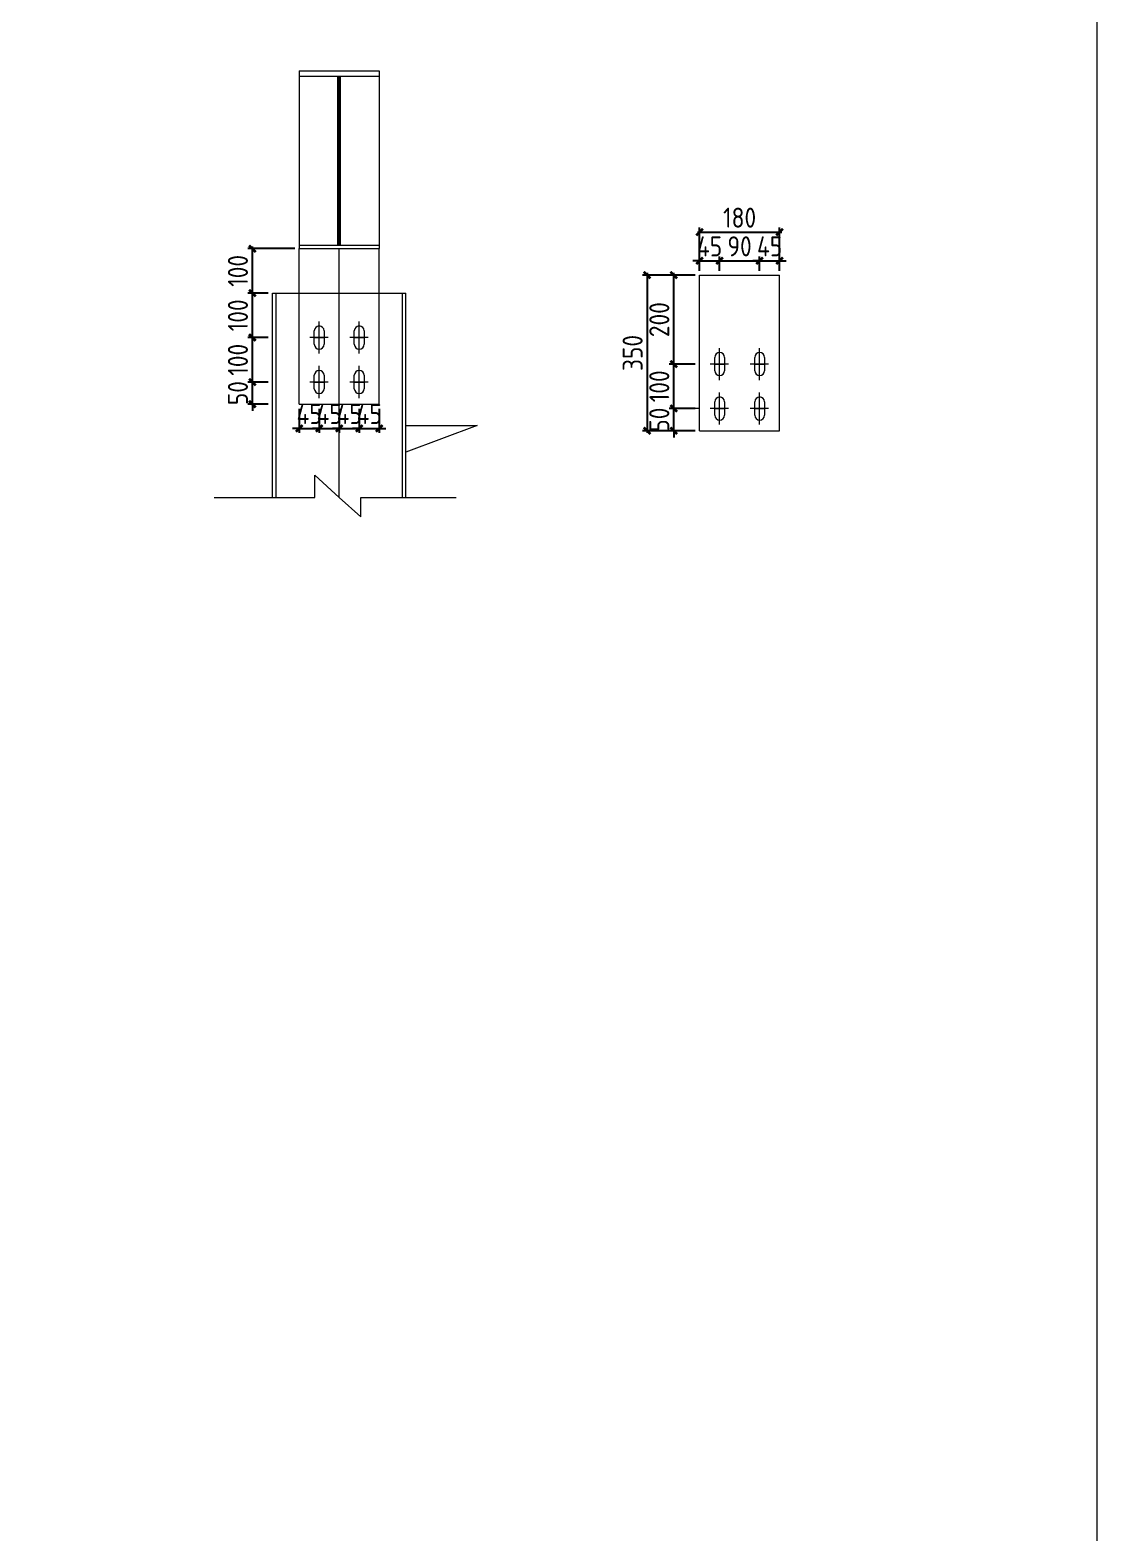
# Model space of a CAD drawing. Extents: x 485428 to 797698, y 56414 to 211814.
# Drawn here: x 699240 to 704038, y 148169 to 154931 of the extents above; entities that cross this region are included whole.
import ezdxf

# ---------------------------------------------------------------- set-up
doc = ezdxf.new("R2010")
doc.units = 0
doc.header["$LTSCALE"] = 1000
doc.header["$MEASUREMENT"] = 0
doc.styles.get("Standard").update_dxf_attribs({"font": 'gbenor.shx', "bigfont": 'gbcbig.shx'})
doc.dimstyles.get("Standard").update_dxf_attribs({"dimscale": 100, "dimtxt": 2, "dimasz": 0.4, "dimexe": 0.5, "dimexo": 1, "dimgap": 0.5, "dimtad": 1, "dimdec": 0, "dimzin": 0, "dimdsep": 46, "dimtxsty": 'Standard', "dimblk": 'ARCHTICK', "dimcen": 0.09, "dimadec": 0, "dimazin": 0, "dimtfac": 1, "dimtdec": 0, "dimtix": 1, "dimtmove": 2, "dimatfit": 3, "dimfxl": 1, "dimtolj": 1, "dimtzin": 0, "dimarcsym": 0})

# ---------------------------------------------------------------- blocks, each defined once
blk = doc.blocks.new('_ArchTick')
at = {"color": 0, "linetype": 'ByBlock', "const_width": 0.4}
blk.add_lwpolyline([(-0.5, -0.5), (0.5, 0.5)], dxfattribs=at)
blk = doc.blocks.new('*D1016')
at = {"color": 3, "lineweight": -2}
for p, q in [((700239.9, 153347.3), (700239.9, 153377.3)), ((700310.4, 153347.3), (700219.9, 153347.3)), ((700239.9, 153247.3), (700239.9, 153347.3)), ((700310.4, 153247.3), (700219.9, 153247.3)), ((700239.9, 153247.3), (700239.9, 153217.3))]:
    blk.add_line(p, q, dxfattribs=at)
at = {"layer": 'Defpoints', "color": 0}
for p in [(700239.9, 153347.3), (700330.4, 153347.3), (700330.4, 153247.3)]:
    blk.add_point(p, dxfattribs=at)
at = {"color": 3, "lineweight": -2, "xscale": 30, "yscale": 30, "zscale": 30}
for p, rotation in [((700239.9, 153347.3), 270), ((700239.9, 153247.3), 90)]:
    blk.add_blockref('_ArchTick', p, dxfattribs=dict(at, rotation=rotation))
at = {"color": 0, "lineweight": 15, "insert": (700174.9, 153297.3), "char_height": 90, "attachment_point": 5, "rotation": 90}
blk.add_mtext('\\A1;50', dxfattribs=at)
blk = doc.blocks.new('*D1017')
at = {"color": 3, "lineweight": -2}
for p, q in [((700239.9, 153337.3), (700239.9, 153557.3)), ((700310.4, 153547.3), (700219.9, 153547.3)), ((700310.4, 153347.3), (700219.9, 153347.3))]:
    blk.add_line(p, q, dxfattribs=at)
at = {"layer": 'Defpoints', "color": 0}
for p in [(700239.9, 153547.3), (700330.4, 153547.3), (700330.4, 153347.3)]:
    blk.add_point(p, dxfattribs=at)
at = {"color": 3, "lineweight": -2, "xscale": 30, "yscale": 30, "zscale": 30}
for p, rotation in [((700239.9, 153547.3), 90), ((700239.9, 153347.3), 270)]:
    blk.add_blockref('_ArchTick', p, dxfattribs=dict(at, rotation=rotation))
at = {"color": 0, "lineweight": 15, "insert": (700174.9, 153447.3), "char_height": 90, "attachment_point": 5, "rotation": 90}
blk.add_mtext('\\A1;100', dxfattribs=at)
blk = doc.blocks.new('*D1018')
at = {"color": 3, "lineweight": -2}
for p, q in [((700310.4, 153747.3), (700219.9, 153747.3)), ((700239.9, 153537.3), (700239.9, 153757.3)), ((700310.4, 153547.3), (700219.9, 153547.3))]:
    blk.add_line(p, q, dxfattribs=at)
at = {"layer": 'Defpoints', "color": 0}
for p in [(700239.9, 153747.3), (700330.4, 153747.3), (700330.4, 153547.3)]:
    blk.add_point(p, dxfattribs=at)
at = {"color": 3, "lineweight": -2, "xscale": 30, "yscale": 30, "zscale": 30}
for p, rotation in [((700239.9, 153747.3), 90), ((700239.9, 153547.3), 270)]:
    blk.add_blockref('_ArchTick', p, dxfattribs=dict(at, rotation=rotation))
at = {"color": 0, "lineweight": 15, "insert": (700174.9, 153647.3), "char_height": 90, "attachment_point": 5, "rotation": 90}
blk.add_mtext('\\A1;100', dxfattribs=at)
blk = doc.blocks.new('*D1019')
at = {"color": 3, "lineweight": -2}
for p, q in [((700430.4, 153947.3), (700219.9, 153947.3)), ((700239.9, 153737.3), (700239.9, 153957.3)), ((700310.4, 153747.3), (700219.9, 153747.3))]:
    blk.add_line(p, q, dxfattribs=at)
at = {"layer": 'Defpoints', "color": 0}
for p in [(700239.9, 153947.3), (700450.4, 153947.3), (700330.4, 153747.3)]:
    blk.add_point(p, dxfattribs=at)
at = {"color": 3, "lineweight": -2, "xscale": 30, "yscale": 30, "zscale": 30}
for p, rotation in [((700239.9, 153947.3), 90), ((700239.9, 153747.3), 270)]:
    blk.add_blockref('_ArchTick', p, dxfattribs=dict(at, rotation=rotation))
at = {"color": 0, "lineweight": 15, "insert": (700174.9, 153847.3), "char_height": 90, "attachment_point": 5, "rotation": 90}
blk.add_mtext('\\A1;100', dxfattribs=at)
blk = doc.blocks.new('*D1020')
at = {"color": 3, "lineweight": -2}
for p, q in [((700450.4, 153227.3), (700450.4, 153118.3)), ((700540.4, 153227.3), (700540.4, 153118.3)), ((700450.4, 153138.3), (700420.4, 153138.3)), ((700450.4, 153138.3), (700540.4, 153138.3)), ((700540.4, 153138.3), (700570.4, 153138.3))]:
    blk.add_line(p, q, dxfattribs=at)
at = {"layer": 'Defpoints', "color": 0}
for p in [(700450.4, 153247.3), (700540.4, 153247.3), (700540.4, 153138.3)]:
    blk.add_point(p, dxfattribs=at)
at = {"color": 3, "lineweight": -2, "xscale": 30, "yscale": 30, "zscale": 30}
blk.add_blockref('_ArchTick', (700450.4, 153138.3), dxfattribs=at)
at = {"color": 3, "lineweight": -2, "xscale": 30, "yscale": 30, "zscale": 30, "rotation": 180}
blk.add_blockref('_ArchTick', (700540.4, 153138.3), dxfattribs=at)
at = {"color": 0, "lineweight": 15, "insert": (700495.4, 153203.3), "char_height": 90, "attachment_point": 5}
blk.add_mtext('\\A1;45', dxfattribs=at)
blk = doc.blocks.new('*D1021')
at = {"color": 3, "lineweight": -2}
for p, q in [((700540.4, 153227.3), (700540.4, 153118.3)), ((700630.4, 153227.3), (700630.4, 153118.3)), ((700540.4, 153138.3), (700510.4, 153138.3)), ((700540.4, 153138.3), (700630.4, 153138.3)), ((700630.4, 153138.3), (700660.4, 153138.3))]:
    blk.add_line(p, q, dxfattribs=at)
at = {"layer": 'Defpoints', "color": 0}
for p in [(700540.4, 153247.3), (700630.4, 153247.3), (700630.4, 153138.3)]:
    blk.add_point(p, dxfattribs=at)
at = {"color": 3, "lineweight": -2, "xscale": 30, "yscale": 30, "zscale": 30}
blk.add_blockref('_ArchTick', (700540.4, 153138.3), dxfattribs=at)
at = {"color": 3, "lineweight": -2, "xscale": 30, "yscale": 30, "zscale": 30, "rotation": 180}
blk.add_blockref('_ArchTick', (700630.4, 153138.3), dxfattribs=at)
at = {"color": 0, "lineweight": 15, "insert": (700585.4, 153203.3), "char_height": 90, "attachment_point": 5}
blk.add_mtext('\\A1;45', dxfattribs=at)
blk = doc.blocks.new('*D1022')
at = {"color": 3, "lineweight": -2}
for p, q in [((700630.4, 153227.3), (700630.4, 153118.3)), ((700720.4, 153227.3), (700720.4, 153118.3)), ((700630.4, 153138.3), (700600.4, 153138.3)), ((700630.4, 153138.3), (700720.4, 153138.3)), ((700720.4, 153138.3), (700750.4, 153138.3))]:
    blk.add_line(p, q, dxfattribs=at)
at = {"layer": 'Defpoints', "color": 0}
for p in [(700630.4, 153247.3), (700720.4, 153247.3), (700720.4, 153138.3)]:
    blk.add_point(p, dxfattribs=at)
at = {"color": 3, "lineweight": -2, "xscale": 30, "yscale": 30, "zscale": 30}
blk.add_blockref('_ArchTick', (700630.4, 153138.3), dxfattribs=at)
at = {"color": 3, "lineweight": -2, "xscale": 30, "yscale": 30, "zscale": 30, "rotation": 180}
blk.add_blockref('_ArchTick', (700720.4, 153138.3), dxfattribs=at)
at = {"color": 0, "lineweight": 15, "insert": (700675.4, 153203.3), "char_height": 90, "attachment_point": 5}
blk.add_mtext('\\A1;45', dxfattribs=at)
blk = doc.blocks.new('*D1023')
at = {"color": 3, "lineweight": -2}
for p, q in [((700720.4, 153227.3), (700720.4, 153118.3)), ((700810.4, 153227.3), (700810.4, 153118.3)), ((700720.4, 153138.3), (700690.4, 153138.3)), ((700720.4, 153138.3), (700810.4, 153138.3)), ((700810.4, 153138.3), (700840.4, 153138.3))]:
    blk.add_line(p, q, dxfattribs=at)
at = {"layer": 'Defpoints', "color": 0}
for p in [(700720.4, 153247.3), (700810.4, 153247.3), (700810.4, 153138.3)]:
    blk.add_point(p, dxfattribs=at)
at = {"color": 3, "lineweight": -2, "xscale": 30, "yscale": 30, "zscale": 30}
blk.add_blockref('_ArchTick', (700720.4, 153138.3), dxfattribs=at)
at = {"color": 3, "lineweight": -2, "xscale": 30, "yscale": 30, "zscale": 30, "rotation": 180}
blk.add_blockref('_ArchTick', (700810.4, 153138.3), dxfattribs=at)
at = {"color": 0, "lineweight": 15, "insert": (700765.4, 153203.3), "char_height": 90, "attachment_point": 5}
blk.add_mtext('\\A1;45', dxfattribs=at)
blk = doc.blocks.new('*D1025')
at = {"color": 3, "lineweight": -2}
for p, q in [((702231.1, 153827.9), (702115, 153827.9)), ((702135, 153417.9), (702135, 153837.9)), ((702231.1, 153427.9), (702115, 153427.9))]:
    blk.add_line(p, q, dxfattribs=at)
at = {"layer": 'Defpoints', "color": 0}
for p in [(702135, 153827.9), (702251.1, 153827.9), (702251.1, 153427.9)]:
    blk.add_point(p, dxfattribs=at)
at = {"color": 3, "lineweight": -2, "xscale": 30, "yscale": 30, "zscale": 30}
for p, rotation in [((702135, 153827.9), 90), ((702135, 153427.9), 270)]:
    blk.add_blockref('_ArchTick', p, dxfattribs=dict(at, rotation=rotation))
at = {"color": 0, "lineweight": 15, "insert": (702070, 153627.9), "char_height": 90, "attachment_point": 5, "rotation": 90}
blk.add_mtext('\\A1;200', dxfattribs=at)
blk = doc.blocks.new('*D1026')
at = {"color": 3, "lineweight": -2}
for p, q in [((702251.1, 153847.9), (702251.1, 153912.6)), ((702341.1, 153847.9), (702341.1, 153912.6)), ((702251.1, 153892.6), (702221.1, 153892.6)), ((702251.1, 153892.6), (702341.1, 153892.6)), ((702341.1, 153892.6), (702371.1, 153892.6))]:
    blk.add_line(p, q, dxfattribs=at)
at = {"layer": 'Defpoints', "color": 0}
for p in [(702251.1, 153827.9), (702341.1, 153892.6), (702341.1, 153827.9)]:
    blk.add_point(p, dxfattribs=at)
at = {"color": 3, "lineweight": -2, "xscale": 30, "yscale": 30, "zscale": 30}
blk.add_blockref('_ArchTick', (702251.1, 153892.6), dxfattribs=at)
at = {"color": 3, "lineweight": -2, "xscale": 30, "yscale": 30, "zscale": 30, "rotation": 180}
blk.add_blockref('_ArchTick', (702341.1, 153892.6), dxfattribs=at)
at = {"color": 0, "lineweight": 15, "insert": (702296.1, 153957.6), "char_height": 90, "attachment_point": 5}
blk.add_mtext('\\A1;45', dxfattribs=at)
blk = doc.blocks.new('*D1024')
at = {"color": 3, "lineweight": -2}
for p, q in [((702341.1, 153847.9), (702341.1, 153912.6)), ((702521.1, 153847.9), (702521.1, 153912.6)), ((702331.1, 153892.6), (702531.1, 153892.6))]:
    blk.add_line(p, q, dxfattribs=at)
at = {"layer": 'Defpoints', "color": 0}
for p in [(702341.1, 153827.9), (702521.1, 153892.6), (702521.1, 153827.9)]:
    blk.add_point(p, dxfattribs=at)
at = {"color": 3, "lineweight": -2, "xscale": 30, "yscale": 30, "zscale": 30, "rotation": 180}
blk.add_blockref('_ArchTick', (702341.1, 153892.6), dxfattribs=at)
at = {"color": 3, "lineweight": -2, "xscale": 30, "yscale": 30, "zscale": 30}
blk.add_blockref('_ArchTick', (702521.1, 153892.6), dxfattribs=at)
at = {"color": 0, "lineweight": 15, "insert": (702431.1, 153957.6), "char_height": 90, "attachment_point": 5}
blk.add_mtext('\\A1;90', dxfattribs=at)
blk = doc.blocks.new('*D1027')
at = {"color": 3, "lineweight": -2}
for p, q in [((702521.1, 153847.9), (702521.1, 153912.6)), ((702611.1, 153847.9), (702611.1, 153912.6)), ((702521.1, 153892.6), (702491.1, 153892.6)), ((702521.1, 153892.6), (702611.1, 153892.6)), ((702611.1, 153892.6), (702641.1, 153892.6))]:
    blk.add_line(p, q, dxfattribs=at)
at = {"layer": 'Defpoints', "color": 0}
for p in [(702521.1, 153827.9), (702611.1, 153892.6), (702611.1, 153827.9)]:
    blk.add_point(p, dxfattribs=at)
at = {"color": 3, "lineweight": -2, "xscale": 30, "yscale": 30, "zscale": 30}
blk.add_blockref('_ArchTick', (702521.1, 153892.6), dxfattribs=at)
at = {"color": 3, "lineweight": -2, "xscale": 30, "yscale": 30, "zscale": 30, "rotation": 180}
blk.add_blockref('_ArchTick', (702611.1, 153892.6), dxfattribs=at)
at = {"color": 0, "lineweight": 15, "insert": (702566.1, 153957.6), "char_height": 90, "attachment_point": 5}
blk.add_mtext('\\A1;45', dxfattribs=at)
blk = doc.blocks.new('*D1028')
at = {"color": 3, "lineweight": -2}
for p, q in [((702231.1, 153827.9), (701995, 153827.9)), ((702015, 153837.9), (702015, 153117.9)), ((702231.1, 153127.9), (701995, 153127.9))]:
    blk.add_line(p, q, dxfattribs=at)
at = {"layer": 'Defpoints', "color": 0}
for p in [(702251.1, 153827.9), (702015, 153127.9), (702251.1, 153127.9)]:
    blk.add_point(p, dxfattribs=at)
at = {"color": 3, "lineweight": -2, "xscale": 30, "yscale": 30, "zscale": 30}
for p, rotation in [((702015, 153827.9), 90), ((702015, 153127.9), 270)]:
    blk.add_blockref('_ArchTick', p, dxfattribs=dict(at, rotation=rotation))
at = {"color": 0, "lineweight": 15, "insert": (701950, 153477.9), "char_height": 90, "attachment_point": 5, "rotation": 90}
blk.add_mtext('\\A1;350', dxfattribs=at)
blk = doc.blocks.new('*D1029')
at = {"color": 3, "lineweight": -2}
for p, q in [((702251.1, 153847.9), (702251.1, 154041.7)), ((702611.1, 153847.9), (702611.1, 154041.7)), ((702241.1, 154021.7), (702621.1, 154021.7))]:
    blk.add_line(p, q, dxfattribs=at)
at = {"layer": 'Defpoints', "color": 0}
for p in [(702611.1, 154021.7), (702251.1, 153827.9), (702611.1, 153827.9)]:
    blk.add_point(p, dxfattribs=at)
at = {"color": 3, "lineweight": -2, "xscale": 30, "yscale": 30, "zscale": 30, "rotation": 180}
blk.add_blockref('_ArchTick', (702251.1, 154021.7), dxfattribs=at)
at = {"color": 3, "lineweight": -2, "xscale": 30, "yscale": 30, "zscale": 30}
blk.add_blockref('_ArchTick', (702611.1, 154021.7), dxfattribs=at)
at = {"color": 0, "lineweight": 15, "insert": (702431.1, 154086.7), "char_height": 90, "attachment_point": 5}
blk.add_mtext('\\A1;180', dxfattribs=at)
blk = doc.blocks.new('*D1030')
at = {"color": 3, "lineweight": -2}
for p, q in [((702231.1, 153427.9), (702115, 153427.9)), ((702135, 153217.9), (702135, 153437.9)), ((702231.1, 153227.9), (702115, 153227.9))]:
    blk.add_line(p, q, dxfattribs=at)
at = {"layer": 'Defpoints', "color": 0}
for p in [(702135, 153427.9), (702251.1, 153427.9), (702251.1, 153227.9)]:
    blk.add_point(p, dxfattribs=at)
at = {"color": 3, "lineweight": -2, "xscale": 30, "yscale": 30, "zscale": 30}
for p, rotation in [((702135, 153427.9), 90), ((702135, 153227.9), 270)]:
    blk.add_blockref('_ArchTick', p, dxfattribs=dict(at, rotation=rotation))
at = {"color": 0, "lineweight": 15, "insert": (702070, 153327.9), "char_height": 90, "attachment_point": 5, "rotation": 90}
blk.add_mtext('\\A1;100', dxfattribs=at)
blk = doc.blocks.new('*D1031')
at = {"color": 3, "lineweight": -2}
for p, q in [((702231.1, 153227.9), (702115, 153227.9)), ((702135, 153227.9), (702135, 153257.9)), ((702135, 153127.9), (702135, 153227.9)), ((702231.1, 153127.9), (702115, 153127.9)), ((702135, 153127.9), (702135, 153097.9))]:
    blk.add_line(p, q, dxfattribs=at)
at = {"layer": 'Defpoints', "color": 0}
for p in [(702135, 153227.9), (702251.1, 153227.9), (702251.1, 153127.9)]:
    blk.add_point(p, dxfattribs=at)
at = {"color": 3, "lineweight": -2, "xscale": 30, "yscale": 30, "zscale": 30}
for p, rotation in [((702135, 153227.9), 270), ((702135, 153127.9), 90)]:
    blk.add_blockref('_ArchTick', p, dxfattribs=dict(at, rotation=rotation))
at = {"color": 0, "lineweight": 15, "insert": (702070, 153177.9), "char_height": 90, "attachment_point": 5, "rotation": 90}
blk.add_mtext('\\A1;50', dxfattribs=at)

msp = doc.modelspace()

# ---------------------------------------------------------------- linework, layer by layer
at = {"color": 4, "lineweight": 15}
for p, q in [((700450.4, 154747.3), (700810.4, 154747.3)), ((700450.4, 154723.3), (700810.4, 154723.3)), ((700624.4, 153963.3), (700624.4, 154723.3)), ((700636.4, 153963.3), (700636.4, 154723.3)), ((700450.4, 153963.3), (700810.4, 153963.3)), ((700450.4, 153963.3), (700450.4, 153947.3)), ((700810.4, 153963.3), (700810.4, 153947.3)), ((700450.4, 153947.3), (700810.4, 153947.3))]:
    msp.add_line(p, q, dxfattribs=at)
at = {"lineweight": 15}
for p, q in [((700450.4, 154747.3), (700450.4, 153963.3)), ((700810.4, 154747.3), (700810.4, 153963.3)), ((700450.4, 153247.3), (700450.4, 153947.3)), ((700630.4, 153747.3), (700630.4, 153947.3)), ((700810.4, 153247.3), (700810.4, 153947.3)), ((702251.1, 153827.9), (702611.1, 153827.9)), ((702251.1, 153127.9), (702251.1, 153827.9)), ((702611.1, 153127.9), (702611.1, 153827.9)), ((700330.4, 152828.3), (700330.4, 153747.3)), ((700330.4, 153747.3), (700930.4, 153747.3)), ((700346.4, 152828.3), (700346.4, 153747.3)), ((700914.4, 152828.3), (700914.4, 153747.3)), ((700930.4, 152828.3), (700930.4, 153747.3)), ((700518.4, 153547.3), (700518.4, 153577.3)), ((700540.4, 153475.3), (700540.4, 153619.3)), ((700562.4, 153577.3), (700562.4, 153517.3)), ((700698.4, 153547.3), (700698.4, 153577.3)), ((700720.4, 153475.3), (700720.4, 153619.3)), ((700742.4, 153577.3), (700742.4, 153517.3)), ((700580.4, 153547.3), (700498.4, 153547.3)), ((700518.4, 153547.3), (700562.4, 153547.3)), ((700562.4, 153547.3), (700518.4, 153547.3)), ((700518.4, 153517.3), (700518.4, 153547.3)), ((700760.4, 153547.3), (700678.4, 153547.3)), ((700698.4, 153547.3), (700742.4, 153547.3)), ((700742.4, 153547.3), (700698.4, 153547.3)), ((700698.4, 153517.3), (700698.4, 153547.3)), ((702341.1, 153355.9), (702341.1, 153499.9)), ((702521.1, 153355.9), (702521.1, 153499.9)), ((702381.1, 153427.9), (702299.1, 153427.9)), ((702319.1, 153427.9), (702319.1, 153457.9)), ((702319.1, 153427.9), (702363.1, 153427.9)), ((702363.1, 153427.9), (702319.1, 153427.9)), ((702319.1, 153397.9), (702319.1, 153427.9)), ((702363.1, 153457.9), (702363.1, 153397.9)), ((702561.1, 153427.9), (702479.1, 153427.9)), ((702499.1, 153427.9), (702499.1, 153457.9)), ((702499.1, 153427.9), (702543.1, 153427.9)), ((702543.1, 153427.9), (702499.1, 153427.9)), ((702499.1, 153397.9), (702499.1, 153427.9)), ((702543.1, 153457.9), (702543.1, 153397.9)), ((700518.4, 153347.3), (700518.4, 153377.3)), ((700540.4, 153275.3), (700540.4, 153419.3)), ((700562.4, 153377.3), (700562.4, 153317.3)), ((700698.4, 153347.3), (700698.4, 153377.3)), ((700720.4, 153275.3), (700720.4, 153419.3)), ((700742.4, 153377.3), (700742.4, 153317.3)), ((700580.4, 153347.3), (700498.4, 153347.3)), ((700518.4, 153347.3), (700562.4, 153347.3)), ((700562.4, 153347.3), (700518.4, 153347.3)), ((700518.4, 153317.3), (700518.4, 153347.3)), ((700760.4, 153347.3), (700678.4, 153347.3)), ((700698.4, 153347.3), (700742.4, 153347.3)), ((700742.4, 153347.3), (700698.4, 153347.3)), ((700698.4, 153317.3), (700698.4, 153347.3)), ((702341.1, 153155.9), (702341.1, 153299.9)), ((702521.1, 153155.9), (702521.1, 153299.9)), ((700450.4, 153247.3), (700810.4, 153247.3)), ((702251.1, 153227.9), (702231.1, 153227.9)), ((702381.1, 153227.9), (702299.1, 153227.9)), ((702319.1, 153227.9), (702319.1, 153257.9)), ((702319.1, 153227.9), (702363.1, 153227.9)), ((702363.1, 153227.9), (702319.1, 153227.9)), ((702319.1, 153197.9), (702319.1, 153227.9)), ((702363.1, 153257.9), (702363.1, 153197.9)), ((702561.1, 153227.9), (702479.1, 153227.9)), ((702499.1, 153227.9), (702499.1, 153257.9)), ((702499.1, 153227.9), (702543.1, 153227.9)), ((702543.1, 153227.9), (702499.1, 153227.9)), ((702499.1, 153197.9), (702499.1, 153227.9)), ((702543.1, 153257.9), (702543.1, 153197.9)), ((702251.1, 153127.9), (702611.1, 153127.9)), ((700067.8, 152828.3), (700520.8, 152828.3)), ((700727, 152828.3), (701156.1, 152828.3))]:
    msp.add_line(p, q, dxfattribs=at)
at = {"color": 1, "lineweight": 15}
for p, q in [((700630.4, 153963.3), (700630.4, 154723.3)), ((700630.4, 152828.3), (700630.4, 153747.3))]:
    msp.add_line(p, q, dxfattribs=at)
at = {"color": 2, "lineweight": 15}
for p, q in [((700930.4, 153151.3), (701250.4, 153151.3)), ((701250.4, 153151.3), (700930.4, 153031.3))]:
    msp.add_line(p, q, dxfattribs=at)
at = {"lineweight": 15}
msp.add_lwpolyline([(693538.1, 155114.2), (704038.1, 155114.2), (704038.1, 140264.2), (693538.1, 140264.2)], close=True, dxfattribs=at)
msp.add_lwpolyline([(700520.8, 152828.3), (700520.8, 152928.4), (700630.4, 152828.3), (700727, 152740.1), (700727, 152828.3)], dxfattribs=at)
for centre, start, end in [((700540.4, 153577.3), 0, 180), ((700720.4, 153577.3), 0, 180), ((700540.4, 153517.3), 180, 0), ((700720.4, 153517.3), 180, 0), ((702341.1, 153457.9), 0, 180), ((702521.1, 153457.9), 0, 180), ((700540.4, 153377.3), 0, 180), ((700720.4, 153377.3), 0, 180), ((702341.1, 153397.9), 180, 0), ((702521.1, 153397.9), 180, 0), ((700540.4, 153317.3), 180, 0), ((700720.4, 153317.3), 180, 0), ((702341.1, 153257.9), 0, 180), ((702521.1, 153257.9), 0, 180), ((702341.1, 153197.9), 180, 0), ((702521.1, 153197.9), 180, 0)]:
    msp.add_arc(centre, 22, start, end, dxfattribs=at)

# ---------------------------------------------------------------- dimensions: what is measured, and where the dimension line sits
for p2, distance, picture, middle in [((702611.1, 153827.9), 193.7, '*D1029', (702431.1, 154086.7)), ((702251.1, 153127.9), -236.1, '*D1028', (701950, 153477.9))]:
    dim = msp.add_aligned_dim(p1=(702251.1, 153827.9), p2=p2, distance=distance, dimstyle='Standard', override={"dimtxt": 0.9, "dimasz": 0.3, "dimexe": 0.2, "dimexo": 0.2, "dimgap": 0.2, "dimlfac": 0.5, "dimdle": 0.1, "dimclrd": 3, "dimclre": 3}, dxfattribs=at)
    dim.commit()
    dim.dimension.update_dxf_attribs({"geometry": picture, "text_midpoint": middle})
for base, p1, p2, picture, middle in [((700239.9, 153947.3), (700330.4, 153747.3), (700450.4, 153947.3), '*D1019', (700174.9, 153847.3)), ((702135, 153827.9), (702251.1, 153427.9), (702251.1, 153827.9), '*D1025', (702070, 153627.9)), ((700239.9, 153747.3), (700330.4, 153547.3), (700330.4, 153747.3), '*D1018', (700174.9, 153647.3)), ((700239.9, 153547.3), (700330.4, 153347.3), (700330.4, 153547.3), '*D1017', (700174.9, 153447.3)), ((702135, 153427.9), (702251.1, 153227.9), (702251.1, 153427.9), '*D1030', (702070, 153327.9)), ((700239.9, 153347.3), (700330.4, 153247.3), (700330.4, 153347.3), '*D1016', (700174.9, 153297.3)), ((702135, 153227.9), (702251.1, 153127.9), (702251.1, 153227.9), '*D1031', (702070, 153177.9))]:
    dim = msp.add_linear_dim(base=base, p1=p1, p2=p2, angle=90, dimstyle='Standard', override={"dimtxt": 0.9, "dimasz": 0.3, "dimexe": 0.2, "dimexo": 0.2, "dimgap": 0.2, "dimlfac": 0.5, "dimdle": 0.1, "dimclrd": 3, "dimclre": 3}, dxfattribs=at)
    dim.commit()
    dim.dimension.update_dxf_attribs({"geometry": picture, "text_midpoint": middle})
for base, p1, p2, picture, middle in [((702341.1, 153892.6), (702251.1, 153827.9), (702341.1, 153827.9), '*D1026', (702296.1, 153957.6)), ((702521.1, 153892.6), (702341.1, 153827.9), (702521.1, 153827.9), '*D1024', (702431.1, 153957.6)), ((702611.1, 153892.6), (702521.1, 153827.9), (702611.1, 153827.9), '*D1027', (702566.1, 153957.6)), ((700540.4, 153138.3), (700450.4, 153247.3), (700540.4, 153247.3), '*D1020', (700495.4, 153203.3)), ((700630.4, 153138.3), (700540.4, 153247.3), (700630.4, 153247.3), '*D1021', (700585.4, 153203.3)), ((700720.4, 153138.3), (700630.4, 153247.3), (700720.4, 153247.3), '*D1022', (700675.4, 153203.3)), ((700810.4, 153138.3), (700720.4, 153247.3), (700810.4, 153247.3), '*D1023', (700765.4, 153203.3))]:
    dim = msp.add_linear_dim(base=base, p1=p1, p2=p2, dimstyle='Standard', override={"dimtxt": 0.9, "dimasz": 0.3, "dimexe": 0.2, "dimexo": 0.2, "dimgap": 0.2, "dimlfac": 0.5, "dimdle": 0.1, "dimclrd": 3, "dimclre": 3}, dxfattribs=at)
    dim.commit()
    dim.dimension.update_dxf_attribs({"geometry": picture, "text_midpoint": middle})

doc.saveas('drawing.dxf')
